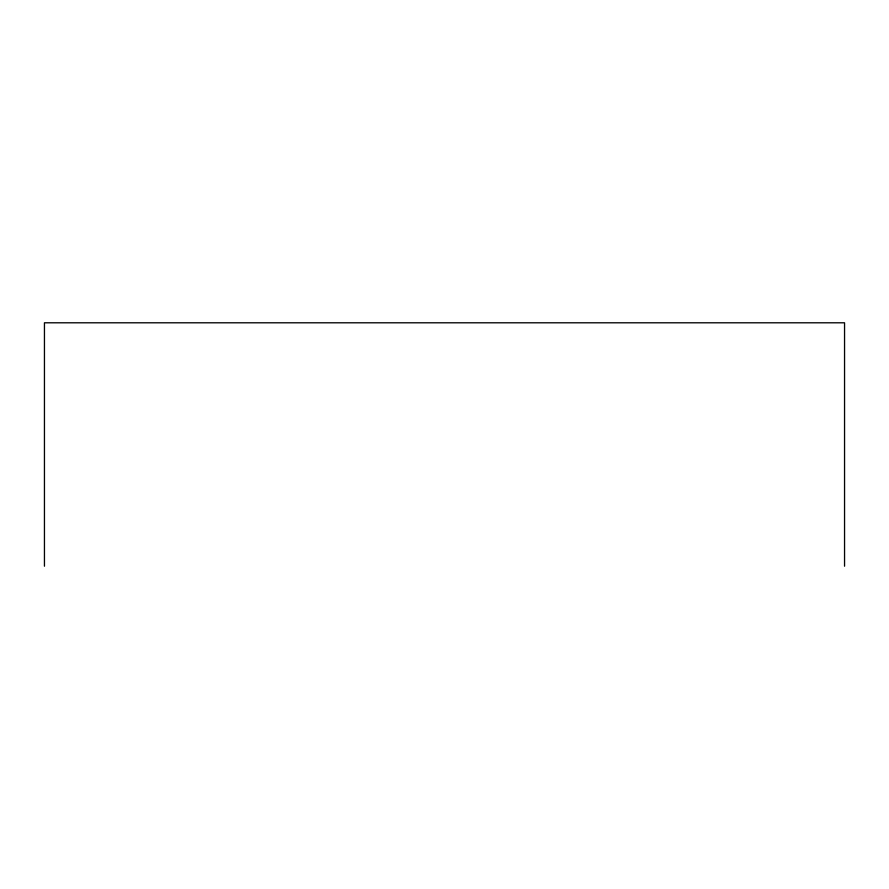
<?xml version="1.0" encoding="UTF-8"?>
<svg xmlns="http://www.w3.org/2000/svg" width="889" height="889" viewBox="0 0 889 889"><rect width="100%" height="100%" fill="white"/><g stroke="black" fill="none" stroke-linecap="round" stroke-linejoin="round"><path stroke-width="1.33" d="M844.55 566.204L844.55 322.796L44.45 322.796L44.45 566.204"/></g></svg>
